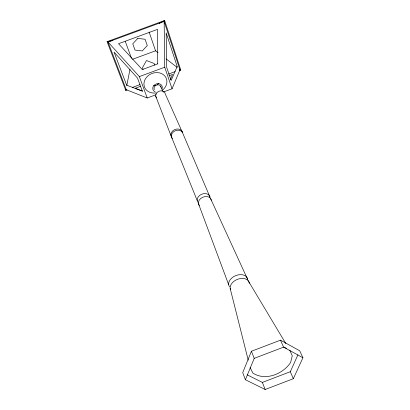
<?xml version="1.0" encoding="UTF-8"?>
<svg xmlns="http://www.w3.org/2000/svg" width="410" height="410" viewBox="0 0 410 410"><rect width="100%" height="100%" fill="white"/><g stroke="black" fill="none" stroke-linecap="round" stroke-linejoin="round"><path stroke-width="0.61" d="M127.008 90.056L125.814 90.497L126.06 89.257M126.792 85.536L129.975 69.423M251.412 351.257L242.72 372.598L245.395 379.747L265.157 389.5L293.345 378.696L302.913 357.745L299.741 350.806L280.507 340.156L251.412 351.257L254.22 358.355L245.395 379.747M163.18 92.076L172.056 88.785L179.949 69.833L164.149 21.381L108.014 42.025L126.265 89.687L147.205 97.99L156.082 94.705M170.329 79.612L172.574 74.451L169.017 75.768M247.209 374.842L262.364 382.412L290.316 371.711L297.906 354.87M157.225 84.89L158.783 83.266M159.188 23.534L164.635 20.5L180.795 70.161L179.6 70.602M254.22 358.355L283.577 347.147L302.913 357.745M132.527 59.291L155.559 50.799L158.081 52.731M108.014 42.025L139.374 76.593L164.738 67.225L164.149 21.381M132.23 87.484L139.984 84.614M168.618 74.025L175.178 71.596M140.543 86.3L135.203 88.273L142.321 90.989M125.814 90.497L107.087 41.666L164.635 20.5M107.087 41.666L112.591 40.636M153.678 85.418L155.892 85.649M284.063 347.085L286.662 348.5M166.158 58.927L177.263 67.45M179.283 68.998L180.795 70.161M248.06 280.527L285.842 343.616M250.11 367.606L252.893 373.09C265.388 381.233 282.885 374.135 290.613 362.502L292.279 355.813L289.783 350.196M210.397 198.184L247.712 279.533A9.968 6.857 -22.6 0 0 235.653 275.643A9.968 6.857 -22.6 0 0 229.564 286.887M280.507 340.156L283.577 347.147M290.316 371.711L293.345 378.696M154.837 65.154L154.119 63.478L146.478 60.536L142.439 67.788L143.121 69.48M160.628 86.197L162.744 91.199M171.375 136.653L197.195 200.531M262.364 382.412L265.157 389.5M155.744 96.248L170.893 135.459M198.394 203.503L228.636 284.612M139.374 76.593L147.205 97.99M125.316 41.466L131.497 58.307M149.122 32.026L155.559 50.799M164.738 67.225L172.056 88.785M230.164 288.42L248.24 360.185M156.523 97.928A4.946 4.151 -22.5 0 1 158.788 91.338A4.946 4.151 -22.5 0 1 165.312 93.998L182.506 132.655A6.012 4.858 -22.6 0 0 174.655 129.621A6.012 4.858 -22.6 0 0 171.81 137.422M198.158 202.571A6.698 5.058 -22.6 0 1 201.5 194.294A6.698 5.058 -22.6 0 1 210.079 197.282L183.009 133.845A6.022 4.864 -22.6 0 0 175.152 130.81A6.022 4.864 -22.6 0 0 172.292 138.616M199.362 205.543A6.729 5.069 -22.6 0 1 202.724 197.246A6.729 5.069 -22.6 0 1 211.334 200.234M230.471 289.614A10.019 6.862 -22.6 0 1 238.082 279.113A10.019 6.862 -22.6 0 1 249.331 283.305M154.416 89.564A3.541 2.993 -22.5 0 1 156.548 85.039A3.541 2.993 -22.5 0 1 160.966 87.186M155.123 91.768A4.874 4.126 -22.5 0 1 153.222 86.474A4.874 4.126 -22.5 0 1 159.285 83.768A4.874 4.126 -22.5 0 1 162.068 88.662M156.261 92.906A11.736 9.978 -22.5 0 1 144.346 81.257A11.736 9.978 -22.5 0 1 162.017 73.81A11.736 9.978 -22.5 0 1 162.088 90.451M177.181 66.466L171.139 80.478L166.691 67.307L166.188 32.918L177.181 66.466M137.801 38.376L132.763 43.808L135.023 50.081L142.255 50.937L147.277 45.566L145.084 39.273L137.801 38.376M157.732 63.852L142.265 69.562L118.536 43.711L157.501 29.371L157.732 63.852M142.326 91.143L126.634 85.152L114.052 52.116L137.519 78.09L142.326 91.143"/></g></svg>
